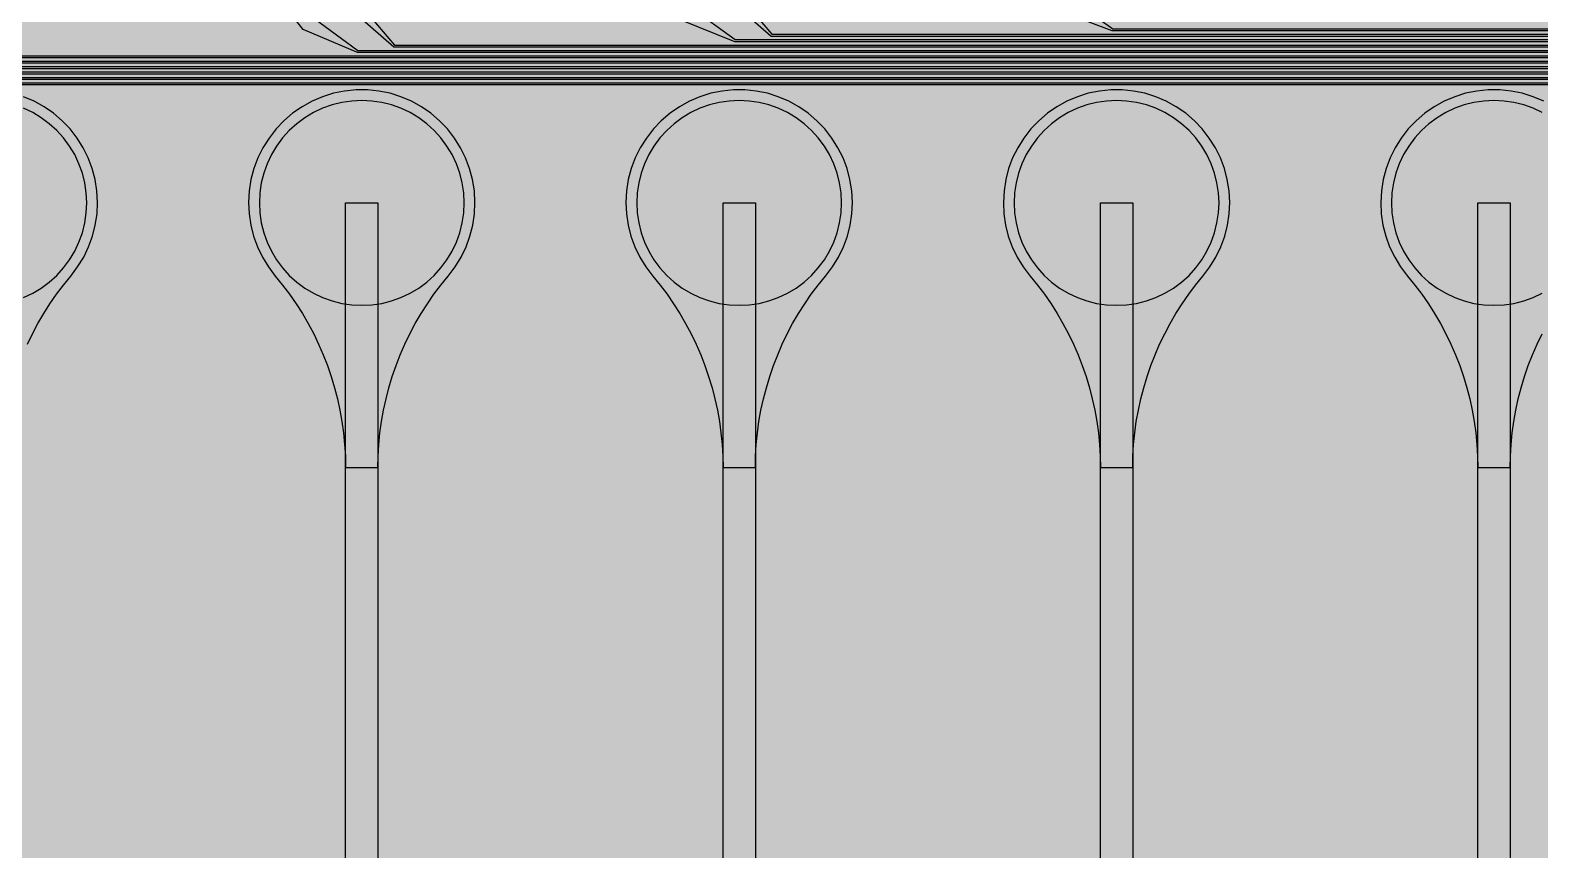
# Model space of a CAD drawing. Header units: metres. Extents: x -7220 to 10980, y -29667 to 1833.
# Drawn here: x 4485 to 5885, y -24753 to -23992 of the extents above; entities that cross this region are included whole.
import ezdxf

# ---------------------------------------------------------------- set-up
doc = ezdxf.new("R2010")
doc.units = ezdxf.units.M
for name, color, linetype in [('Metal1', 4, 'CONTINUOUS'), ('Polyimide', 7, 'CONTINUOUS'), ('Polyimide_Negative', 5, 'CONTINUOUS')]:
    doc.layers.add(name, color=color, linetype=linetype)

msp = doc.modelspace()

# ---------------------------------------------------------------- hatches: boundary and pattern name
at = {"layer": 'Polyimide'}
msp.add_hatch(color=7, dxfattribs=at).paths.add_polyline_path([(4099.4, -13861.6), (4142.6, -14152.8), (4214.2, -14438.4), (4313.4, -14715.5), (4439.2, -14981.7), (4590.6, -15234.2), (4766, -15470.7), (4963.7, -15688.8), (5181.8, -15886.5), (5418.3, -16061.9), (5670.8, -16213.3), (5936.9, -16339.1), (6214.1, -16438.3), (6499.7, -16509.9), (6790.9, -16553.1), (7085, -16567.5), (9980.4, -16567.5), (10058.8, -16571.4), (10136.4, -16582.9), (10212.6, -16601.9), (10286.5, -16628.4), (10357.5, -16662), (10424.8, -16702.3), (10487.9, -16749.1), (10546.1, -16801.8), (10598.8, -16860), (10645.6, -16923), (10685.9, -16990.4), (10719.5, -17061.4), (10745.9, -17135.3), (10765, -17211.4), (10776.5, -17289.1), (10780.4, -17367.5), (10780.4, -21957.3), (10741.6, -22012.9), (10706, -22070.6), (10673.6, -22130.1), (10644.5, -22191.4), (10618.9, -22254.2), (10596.8, -22318.2), (10578.3, -22383.5), (10563.4, -22449.6), (10552.2, -22516.5), (10544.7, -22583.8), (10541, -22651.5), (10541, -22719.3), (10544.7, -22787), (10552.2, -22854.4), (10563.4, -22921.2), (10578.3, -22987.4), (10596.8, -23052.6), (10618.9, -23116.7), (10644.5, -23179.5), (10673.6, -23240.7), (10706, -23300.3), (10741.6, -23357.9), (10780.4, -23413.5), (10780.4, -28667.5), (10776.5, -28745.9), (10765, -28823.6), (10745.9, -28899.7), (10719.5, -28973.6), (10685.9, -29044.6), (10645.6, -29112), (10598.8, -29175), (10546.1, -29233.2), (10487.9, -29285.9), (10424.8, -29332.7), (10357.5, -29373), (10286.5, -29406.6), (10212.6, -29433.1), (10136.4, -29452.1), (10058.8, -29463.6), (9980.4, -29467.5), (-6219.6, -29467.5), (-6298, -29463.6), (-6375.7, -29452.1), (-6451.9, -29433.1), (-6525.8, -29406.6), (-6596.7, -29373), (-6664.1, -29332.7), (-6727.1, -29285.9), (-6785.3, -29233.2), (-6838, -29175), (-6884.8, -29112), (-6925.2, -29044.6), (-6958.7, -28973.6), (-6985.2, -28899.7), (-7004.3, -28823.6), (-7015.8, -28745.9), (-7019.6, -28667.5), (-7019.6, -23426.3), (-6979.4, -23370.1), (-6942.3, -23311.6), (-6908.7, -23251.2), (-6878.5, -23189), (-6851.8, -23125.1), (-6828.8, -23059.9), (-6809.5, -22993.4), (-6794, -22926), (-6782.4, -22857.8), (-6774.6, -22789.1), (-6770.7, -22720), (-6770.7, -22650.8), (-6774.6, -22581.8), (-6782.4, -22513), (-6794, -22444.8), (-6809.5, -22377.4), (-6828.8, -22311), (-6851.8, -22245.7), (-6878.5, -22181.9), (-6908.7, -22119.7), (-6942.3, -22059.2), (-6979.4, -22000.8), (-7019.6, -21944.5), (-7019.6, -17367.5), (-7015.8, -17289.1), (-7004.3, -17211.4), (-6985.2, -17135.3), (-6958.7, -17061.4), (-6925.2, -16990.4), (-6884.8, -16923), (-6838, -16860), (-6785.3, -16801.8), (-6727.1, -16749.1), (-6664.1, -16702.3), (-6596.7, -16662), (-6525.8, -16628.4), (-6451.9, -16601.9), (-6375.7, -16582.9), (-6298, -16571.4), (-6219.6, -16567.5), (-3314, -16567.5), (-3019.9, -16553.1), (-2728.7, -16509.9), (-2443.1, -16438.3), (-2165.9, -16339.1), (-1899.8, -16213.3), (-1647.3, -16061.9), (-1410.8, -15886.5), (-1192.7, -15688.8), (-995, -15470.7), (-819.6, -15234.2), (-668.2, -14981.7), (-542.4, -14715.5), (-443.2, -14438.4), (-371.6, -14152.8), (-328.4, -13861.6), (-314, -13567.5), (-314, -13373.5), (-317.5, -13328.1), (-327.7, -13283.8), (-344.6, -13241.5), (-367.6, -13202.3), (-396.4, -13167), (-430.1, -13136.5), (-468, -13111.4), (-509.3, -13092.3), (-509.3, -13092.3), (-578.2, -13061.3), (-642.2, -13021.2), (-700.3, -12973), (-751.3, -12917.3), (-794.4, -12855.3), (-828.7, -12788.1), (-853.7, -12716.8), (-868.9, -12642.8), (-874, -12567.5), (-868.9, -12492.2), (-853.7, -12418.2), (-828.7, -12346.9), (-794.4, -12279.7), (-751.3, -12217.7), (-700.3, -12162), (-642.2, -12113.8), (-578.2, -12073.7), (-509.3, -12042.7), (-509.3, -12042.7), (-468, -12023.6), (-430.1, -11998.5), (-396.4, -11968), (-367.6, -11932.7), (-344.6, -11893.5), (-327.7, -11851.2), (-317.5, -11806.9), (-314, -11761.5), (-314, -11074.3), (-317.5, -11028.9), (-327.7, -10984.6), (-344.6, -10942.4), (-367.6, -10903.1), (-396.4, -10867.8), (-430.1, -10837.3), (-468, -10812.2), (-509.3, -10793.2), (-509.3, -10793.2), (-578.2, -10762.1), (-642.2, -10722.1), (-700.3, -10673.8), (-751.3, -10618.1), (-794.4, -10556.1), (-828.7, -10488.9), (-853.7, -10417.6), (-868.9, -10343.7), (-874, -10268.3), (-868.9, -10193), (-853.7, -10119), (-828.7, -10047.8), (-794.4, -9980.5), (-751.3, -9918.5), (-700.3, -9862.9), (-642.2, -9814.6), (-578.2, -9774.6), (-509.3, -9743.5), (-509.3, -9743.5), (-468, -9724.5), (-430.1, -9699.4), (-396.4, -9668.8), (-367.6, -9633.5), (-344.6, -9594.3), (-327.7, -9552), (-317.5, -9507.7), (-314, -9462.4), (-314, -8775.1), (-317.5, -8729.8), (-327.7, -8685.5), (-344.6, -8643.2), (-367.6, -8604), (-396.4, -8568.7), (-430.1, -8538.1), (-468, -8513), (-509.3, -8494), (-509.3, -8494), (-578.2, -8462.9), (-642.2, -8422.9), (-700.3, -8374.6), (-751.3, -8319), (-794.4, -8257), (-828.7, -8189.7), (-853.7, -8118.5), (-868.9, -8044.5), (-874, -7969.2), (-868.9, -7893.8), (-853.7, -7819.9), (-828.7, -7748.6), (-794.4, -7681.4), (-751.3, -7619.4), (-700.3, -7563.7), (-642.2, -7515.4), (-578.2, -7475.4), (-509.3, -7444.3), (-509.3, -7444.3), (-468, -7425.3), (-430.1, -7400.2), (-396.4, -7369.7), (-367.6, -7334.4), (-344.6, -7295.1), (-327.7, -7252.9), (-317.5, -7208.6), (-314, -7163.2), (-314, -6476), (-317.5, -6430.6), (-327.7, -6386.3), (-344.6, -6344), (-367.6, -6304.8), (-396.4, -6269.5), (-430.1, -6239), (-468, -6213.9), (-509.3, -6194.8), (-509.3, -6194.8), (-578.2, -6163.8), (-642.2, -6123.7), (-700.3, -6075.5), (-751.3, -6019.8), (-794.4, -5957.8), (-828.7, -5890.6), (-853.7, -5819.3), (-868.9, -5745.3), (-874, -5670), (-868.9, -5594.7), (-853.7, -5520.7), (-828.7, -5449.4), (-794.4, -5382.2), (-751.3, -5320.2), (-700.3, -5264.5), (-642.2, -5216.3), (-578.2, -5176.2), (-509.3, -5145.2), (-509.3, -5145.2), (-468, -5126.1), (-430.1, -5101), (-396.4, -5070.5), (-367.6, -5035.2), (-344.6, -4996), (-327.7, -4953.7), (-317.5, -4909.4), (-314, -4864), (-314, 380), (-314, 1532.5), (-269, 1532.5), (-268.8, 1525.6), (-268.1, 1518.8), (-267, 1512), (-265.4, 1505.3), (-263.4, 1498.7), (-261, 1492.3), (-258.2, 1486.1), (-254.9, 1480), (-251.3, 1474.2), (-247.3, 1468.6), (-242.9, 1463.3), (-238.2, 1458.3), (-233.2, 1453.6), (-227.9, 1449.2), (-222.3, 1445.2), (-216.5, 1441.6), (-210.4, 1438.3), (-204.2, 1435.5), (-197.8, 1433.1), (-191.2, 1431.1), (-184.5, 1429.5), (-177.7, 1428.4), (-170.9, 1427.7), (-164, 1427.5), (-157.1, 1427.7), (-150.3, 1428.4), (-143.5, 1429.5), (-136.8, 1431.1), (-130.2, 1433.1), (-123.8, 1435.5), (-117.6, 1438.3), (-111.5, 1441.6), (-105.7, 1445.2), (-100.1, 1449.2), (-94.8, 1453.6), (-89.8, 1458.3), (-85.1, 1463.3), (-80.7, 1468.6), (-76.7, 1474.2), (-73.1, 1480), (-69.8, 1486.1), (-67, 1492.3), (-64.6, 1498.7), (-62.6, 1505.3), (-61, 1512), (-59.9, 1518.8), (-59.2, 1525.6), (-59, 1532.5), (1786, 1532.5), (3835, 1532.5), (3835.2, 1539), (3835.9, 1545.6), (3836.9, 1552), (3838.4, 1558.4), (3840.3, 1564.6), (3842.6, 1570.8), (3845.3, 1576.7), (3848.4, 1582.5), (3851.9, 1588.1), (3855.7, 1593.4), (3859.8, 1598.4), (3864.3, 1603.2), (3869.1, 1607.7), (3874.1, 1611.8), (3879.4, 1615.6), (3885, 1619.1), (3890.8, 1622.2), (3896.7, 1624.9), (3902.9, 1627.2), (3909.1, 1629.1), (3915.5, 1630.6), (3921.9, 1631.6), (3928.5, 1632.3), (3935, 1632.5), (3941.5, 1632.3), (3948.1, 1631.6), (3954.5, 1630.6), (3960.9, 1629.1), (3967.1, 1627.2), (3973.3, 1624.9), (3979.2, 1622.2), (3985, 1619.1), (3990.6, 1615.6), (3995.9, 1611.8), (4000.9, 1607.7), (4005.7, 1603.2), (4010.2, 1598.4), (4014.3, 1593.4), (4018.1, 1588.1), (4021.6, 1582.5), (4024.7, 1576.7), (4027.4, 1570.8), (4029.7, 1564.6), (4031.6, 1558.4), (4033.1, 1552), (4034.1, 1545.6), (4034.8, 1539), (4035, 1532.5), (4085, 1532.5), (4085, 380), (4085, 330), (4085, -4864), (4088.5, -4909.4), (4098.7, -4953.7), (4115.6, -4996), (4138.6, -5035.2), (4167.4, -5070.5), (4201.1, -5101), (4239, -5126.1), (4280.3, -5145.2), (4280.3, -5145.2), (4349.2, -5176.2), (4413.2, -5216.3), (4471.3, -5264.5), (4522.3, -5320.2), (4565.4, -5382.2), (4599.7, -5449.4), (4624.7, -5520.7), (4639.9, -5594.7), (4645, -5670), (4639.9, -5745.3), (4624.7, -5819.3), (4599.7, -5890.6), (4565.4, -5957.8), (4522.3, -6019.8), (4471.3, -6075.5), (4413.2, -6123.7), (4349.2, -6163.8), (4280.3, -6194.8), (4239, -6213.9), (4201.1, -6239), (4167.4, -6269.5), (4138.6, -6304.8), (4115.6, -6344), (4098.7, -6386.3), (4088.5, -6430.6), (4085, -6476), (4085, -13567.5), (4099.4, -13861.6)])

# ---------------------------------------------------------------- linework, layer by layer
at = {"layer": 'Metal1'}
for points in [[(2308.9, -18191.7), (2308.9, -25271.6), (2338.3, -25301), (9357.5, -25301), (9386.9, -25271.6), (9386.9, -24022.4), (9357.5, -23993), (5488.8, -23993), (5436.8, -23973.3), (5400.3, -23931.6), (5305.4, -23790.9), (5330.3, -23774.1), (5425.2, -23914.8), (5447.8, -23961), (5489.3, -23991), (9358.3, -23991), (9388.9, -24021.6), (9388.9, -25272.4), (9358.3, -25303), (2337.5, -25303), (2306.9, -25272.4), (2306.9, -18191.7)], [(2313.9, -18191.7), (2313.9, -25266.6), (2343.3, -25296), (9352.5, -25296), (9381.9, -25266.6), (9381.9, -24027.4), (9352.5, -23998), (5172.5, -23998), (5138.8, -23968.7), (5127.9, -23816), (5127.9, -23042.5), (5157.9, -23042.5), (5157.9, -23816), (5146.9, -23965.3), (5173.3, -23996), (9353.3, -23996), (9383.9, -24026.6), (9383.9, -25267.4), (9353.3, -25298), (2342.5, -25298), (2311.9, -25267.4), (2311.9, -18191.7)], [(2318.9, -18191.7), (2318.9, -25261.6), (2348.3, -25291), (9347.5, -25291), (9376.9, -25261.6), (9376.9, -24032.4), (9347.5, -24003), (5138.8, -24003), (5087.6, -23982.4), (5047.1, -23933.3), (4955.3, -23790.6), (4980.5, -23774.4), (5072.3, -23917.1), (5098.1, -23971.1), (5139.3, -24001), (9348.3, -24001), (9378.9, -24031.6), (9378.9, -25262.4), (9348.3, -25293), (2347.5, -25293), (2316.9, -25262.4), (2316.9, -18191.7)], [(2323.9, -18191.7), (2323.9, -25256.6), (2353.3, -25286), (9342.5, -25286), (9371.9, -25256.6), (9371.9, -24037.4), (9342.5, -24008), (4822.5, -24008), (4788.8, -23978.7), (4777.9, -23824), (4777.9, -23042.5), (4807.9, -23042.5), (4807.9, -23824), (4796.9, -23975.3), (4823.3, -24006), (9343.3, -24006), (9373.9, -24036.6), (9373.9, -25257.4), (9343.3, -25288), (2352.5, -25288), (2321.9, -25257.4), (2321.9, -18191.7)], [(2328.9, -18191.7), (2328.9, -25251.6), (2358.3, -25281), (9337.5, -25281), (9366.9, -25251.6), (9366.9, -24042.4), (9337.5, -24013), (4788.8, -24013), (4738.4, -23991.7), (4694, -23934.9), (4605.1, -23790.4), (4630.7, -23774.6), (4719.6, -23919.2), (4748.4, -23981.2), (4789.3, -24011), (9338.3, -24011), (9368.9, -24041.6), (9368.9, -25252.4), (9338.3, -25283), (2357.5, -25283), (2326.9, -25252.4), (2326.9, -18191.7)], [(2333.9, -18191.7), (2333.9, -25246.6), (2363.3, -25276), (9332.5, -25276), (9361.9, -25246.6), (9361.9, -24047.4), (9332.5, -24018), (4472.5, -24018), (4438.9, -23988.7), (4427.9, -23832), (4427.9, -23042.5), (4457.9, -23042.5), (4457.9, -23832), (4446.9, -23985.3), (4473.3, -24016), (9333.3, -24016), (9363.9, -24046.6), (9363.9, -25247.4), (9333.3, -25278), (2362.5, -25278), (2331.9, -25247.4), (2331.9, -18191.7)], [(2338.9, -18191.7), (2338.9, -25241.6), (2368.3, -25271), (9327.5, -25271), (9356.9, -25241.6), (9356.9, -24052.4), (9327.5, -24023), (4438.8, -24023), (4389.1, -24001), (4341.1, -23936.3), (4255, -23790.1), (4280.8, -23774.9), (4367, -23921.1), (4398.6, -23991.3), (4439.4, -24021), (9328.3, -24021), (9358.9, -24051.6), (9358.9, -25242.4), (9328.3, -25273), (2367.5, -25273), (2336.9, -25242.4), (2336.9, -18191.7)], [(2343.9, -18191.7), (2343.9, -25236.6), (2373.3, -25266), (9322.5, -25266), (9351.9, -25236.6), (9351.9, -24057.4), (9322.5, -24028), (4122.5, -24028), (4088.9, -23998.6), (4077.9, -23840), (4077.9, -23042.5), (4107.9, -23042.5), (4107.9, -23840), (4096.9, -23995.4), (4123.3, -24026), (9323.3, -24026), (9353.9, -24056.6), (9353.9, -25237.4), (9323.3, -25268), (2372.5, -25268), (2341.9, -25237.4), (2341.9, -18191.7)], [(2348.9, -18191.7), (2348.9, -25231.6), (2378.3, -25261), (9317.5, -25261), (9346.9, -25231.6), (9346.9, -24062.4), (9317.5, -24033), (4088.8, -24033), (4039.7, -24010.4), (3988.4, -23937.6), (3904.8, -23789.9), (3930.9, -23775.1), (4014.5, -23922.8), (4048.9, -24001.4), (4089.4, -24031), (9318.3, -24031), (9348.9, -24061.6), (9348.9, -25232.4), (9318.3, -25263), (2377.5, -25263), (2346.9, -25232.4), (2346.9, -18191.7)], [(2353.9, -18191.7), (2353.9, -25226.6), (2383.3, -25256), (9312.5, -25256), (9341.9, -25226.6), (9341.9, -24067.4), (9312.5, -24038), (3772.5, -24038), (3738.9, -24008.6), (3727.9, -23848), (3727.9, -23042.5), (3757.9, -23042.5), (3757.9, -23848), (3746.8, -24005.4), (3773.3, -24036), (9313.3, -24036), (9343.9, -24066.6), (9343.9, -25227.4), (9313.3, -25258), (2382.5, -25258), (2351.9, -25227.4), (2351.9, -18191.7)], [(2358.9, -18191.7), (2358.9, -25221.6), (2388.3, -25251), (9307.5, -25251), (9336.9, -25221.6), (9336.9, -24072.4), (9307.5, -24043), (3738.8, -24043), (3690.3, -24019.9), (3635.8, -23938.7), (3554.7, -23789.7), (3581.1, -23775.3), (3662.2, -23924.4), (3699.2, -24011.4), (3739.4, -24041), (9308.3, -24041), (9338.9, -24071.6), (9338.9, -25222.4), (9308.3, -25253), (2387.5, -25253), (2356.9, -25222.4), (2356.9, -18191.7)], [(2453.9, -18191.7), (2453.9, -25126.6), (2483.3, -25156), (5812.5, -25156), (5839, -25125.4), (5827.9, -24966), (5827.9, -24152.5), (5857.9, -24152.5), (5857.9, -24966), (5846.8, -25128.6), (5813.3, -25158), (2482.5, -25158), (2451.9, -25127.4), (2451.9, -18191.7)], [(2463.9, -18191.7), (2463.9, -25116.6), (2493.3, -25146), (5462.5, -25146), (5488.9, -25115.4), (5477.9, -24958), (5477.9, -24152.5), (5507.9, -24152.5), (5507.9, -24958), (5496.8, -25118.6), (5463.3, -25148), (2492.5, -25148), (2461.9, -25117.4), (2461.9, -18191.7)], [(2473.9, -18191.7), (2473.9, -25106.6), (2503.3, -25136), (5112.5, -25136), (5138.9, -25105.4), (5127.9, -24950), (5127.9, -24152.5), (5157.9, -24152.5), (5157.9, -24950), (5146.9, -25108.6), (5113.3, -25138), (2502.5, -25138), (2471.9, -25107.4), (2471.9, -18191.7)], [(2483.9, -18191.7), (2483.9, -25096.6), (2513.3, -25126), (4762.5, -25126), (4788.9, -25095.3), (4777.9, -24942), (4777.9, -24152.5), (4807.9, -24152.5), (4807.9, -24942), (4796.9, -25098.7), (4763.3, -25128), (2512.5, -25128), (2481.9, -25097.4), (2481.9, -18191.7)], [(5889, -24058.2), (5879.2, -24054), (5869.1, -24050.8), (5858.7, -24048.7), (5848.2, -24047.6), (5837.6, -24047.6), (5827, -24048.7), (5816.6, -24050.8), (5806.5, -24054), (5796.8, -24058.2), (5787.5, -24063.3), (5778.8, -24069.3), (5770.7, -24076.2), (5763.4, -24083.9), (5756.9, -24092.3), (5751.2, -24101.3), (5746.5, -24110.8), (5742.8, -24120.7), (5740.1, -24130.9), (5738.5, -24141.4), (5737.9, -24152), (5738.4, -24162.6), (5739.9, -24173.1), (5742.5, -24183.4), (5746.1, -24193.3), (5750.8, -24202.9), (5756.3, -24211.9), (5762.7, -24220.4), (5769.5, -24228.7), (5776, -24237.3), (5782.1, -24246.1), (5787.8, -24255.1), (5793.2, -24264.4), (5798.3, -24273.9), (5802.9, -24283.6), (5807.2, -24293.4), (5811.1, -24303.4), (5814.6, -24313.6), (5817.7, -24323.9), (5820.4, -24334.2), (5822.7, -24344.7), (5824.5, -24355.3), (5826, -24365.9), (5827, -24376.6), (5827.7, -24387.3), (5827.9, -24398.1), (5857.9, -24398.1), (5857.9, -24398.1), (5858.1, -24387.3), (5858.7, -24376.6), (5859.8, -24365.9), (5861.2, -24355.3), (5863.1, -24344.7), (5865.4, -24334.2), (5868.1, -24323.9), (5871.2, -24313.6), (5874.7, -24303.4), (5878.6, -24293.4), (5882.8, -24283.6), (5887.5, -24273.9)], [(4482.8, -24283.6), (4487.5, -24273.9), (4492.5, -24264.4), (4497.9, -24255.1), (4503.7, -24246.1), (4509.8, -24237.3), (4516.2, -24228.7), (4523, -24220.4), (4529.4, -24211.9), (4535, -24202.9), (4539.6, -24193.3), (4543.2, -24183.4), (4545.8, -24173.1), (4547.4, -24162.6), (4547.9, -24152), (4547.3, -24141.4), (4545.6, -24130.9), (4542.9, -24120.7), (4539.2, -24110.8), (4534.5, -24101.3), (4528.9, -24092.3), (4522.4, -24083.9), (4515, -24076.2), (4507, -24069.3), (4498.3, -24063.3), (4489, -24058.2), (4479.2, -24054)]]:
    msp.add_lwpolyline(points, dxfattribs=at)
for points in [[(4807.9, -24398.1), (4808.1, -24387.3), (4808.7, -24376.6), (4809.8, -24365.9), (4811.2, -24355.3), (4813.1, -24344.7), (4815.4, -24334.2), (4818.1, -24323.9), (4821.2, -24313.6), (4824.7, -24303.4), (4828.6, -24293.4), (4832.8, -24283.6), (4837.5, -24273.9), (4842.5, -24264.4), (4847.9, -24255.1), (4853.7, -24246.1), (4859.8, -24237.3), (4866.2, -24228.7), (4873, -24220.4), (4879.4, -24211.9), (4885, -24202.9), (4889.6, -24193.3), (4893.2, -24183.4), (4895.8, -24173.1), (4897.4, -24162.6), (4897.9, -24152), (4897.3, -24141.4), (4895.6, -24130.9), (4892.9, -24120.7), (4889.2, -24110.8), (4884.5, -24101.3), (4878.9, -24092.3), (4872.4, -24083.9), (4865, -24076.2), (4857, -24069.3), (4848.3, -24063.3), (4839, -24058.2), (4829.2, -24054), (4819.1, -24050.8), (4808.7, -24048.7), (4798.2, -24047.6), (4787.6, -24047.6), (4777, -24048.7), (4766.6, -24050.8), (4756.5, -24054), (4746.8, -24058.2), (4737.5, -24063.3), (4728.8, -24069.3), (4720.7, -24076.2), (4713.4, -24083.9), (4706.9, -24092.3), (4701.2, -24101.3), (4696.5, -24110.8), (4692.8, -24120.7), (4690.1, -24130.9), (4688.5, -24141.4), (4687.9, -24152), (4688.4, -24162.6), (4689.9, -24173.1), (4692.5, -24183.4), (4696.1, -24193.3), (4700.8, -24202.9), (4706.3, -24211.9), (4712.7, -24220.4), (4719.5, -24228.7), (4726, -24237.3), (4732.1, -24246.1), (4737.8, -24255.1), (4743.2, -24264.4), (4748.3, -24273.9), (4752.9, -24283.6), (4757.2, -24293.4), (4761.1, -24303.4), (4764.6, -24313.6), (4767.7, -24323.9), (4770.4, -24334.2), (4772.7, -24344.7), (4774.5, -24355.3), (4776, -24365.9), (4777, -24376.6), (4777.7, -24387.3), (4777.9, -24398.1), (4807.9, -24398.1)], [(5157.9, -24398.1), (5158.1, -24387.3), (5158.7, -24376.6), (5159.8, -24365.9), (5161.2, -24355.3), (5163.1, -24344.7), (5165.4, -24334.2), (5168.1, -24323.9), (5171.2, -24313.6), (5174.7, -24303.4), (5178.6, -24293.4), (5182.8, -24283.6), (5187.5, -24273.9), (5192.5, -24264.4), (5197.9, -24255.1), (5203.7, -24246.1), (5209.8, -24237.3), (5216.2, -24228.7), (5223, -24220.4), (5229.4, -24211.9), (5235, -24202.9), (5239.6, -24193.3), (5243.2, -24183.4), (5245.8, -24173.1), (5247.4, -24162.6), (5247.9, -24152), (5247.3, -24141.4), (5245.6, -24130.9), (5242.9, -24120.7), (5239.2, -24110.8), (5234.5, -24101.3), (5228.9, -24092.3), (5222.4, -24083.9), (5215, -24076.2), (5207, -24069.3), (5198.3, -24063.3), (5189, -24058.2), (5179.2, -24054), (5169.1, -24050.8), (5158.7, -24048.7), (5148.2, -24047.6), (5137.6, -24047.6), (5127, -24048.7), (5116.6, -24050.8), (5106.5, -24054), (5096.8, -24058.2), (5087.5, -24063.3), (5078.8, -24069.3), (5070.7, -24076.2), (5063.4, -24083.9), (5056.9, -24092.3), (5051.2, -24101.3), (5046.5, -24110.8), (5042.8, -24120.7), (5040.1, -24130.9), (5038.5, -24141.4), (5037.9, -24152), (5038.4, -24162.6), (5039.9, -24173.1), (5042.5, -24183.4), (5046.1, -24193.3), (5050.8, -24202.9), (5056.3, -24211.9), (5062.7, -24220.4), (5069.5, -24228.7), (5076, -24237.3), (5082.1, -24246.1), (5087.8, -24255.1), (5093.2, -24264.4), (5098.3, -24273.9), (5102.9, -24283.6), (5107.2, -24293.4), (5111.1, -24303.4), (5114.6, -24313.6), (5117.7, -24323.9), (5120.4, -24334.2), (5122.7, -24344.7), (5124.5, -24355.3), (5126, -24365.9), (5127, -24376.6), (5127.7, -24387.3), (5127.9, -24398.1), (5157.9, -24398.1)], [(5507.9, -24398.1), (5508.1, -24387.3), (5508.7, -24376.6), (5509.8, -24365.9), (5511.2, -24355.3), (5513.1, -24344.7), (5515.4, -24334.2), (5518.1, -24323.9), (5521.2, -24313.6), (5524.7, -24303.4), (5528.6, -24293.4), (5532.8, -24283.6), (5537.5, -24273.9), (5542.5, -24264.4), (5547.9, -24255.1), (5553.7, -24246.1), (5559.8, -24237.3), (5566.2, -24228.7), (5573, -24220.4), (5579.4, -24211.9), (5585, -24202.9), (5589.6, -24193.3), (5593.2, -24183.4), (5595.8, -24173.1), (5597.4, -24162.6), (5597.9, -24152), (5597.3, -24141.4), (5595.6, -24130.9), (5592.9, -24120.7), (5589.2, -24110.8), (5584.5, -24101.3), (5578.9, -24092.3), (5572.4, -24083.9), (5565, -24076.2), (5557, -24069.3), (5548.3, -24063.3), (5539, -24058.2), (5529.2, -24054), (5519.1, -24050.8), (5508.7, -24048.7), (5498.2, -24047.6), (5487.6, -24047.6), (5477, -24048.7), (5466.6, -24050.8), (5456.5, -24054), (5446.8, -24058.2), (5437.5, -24063.3), (5428.8, -24069.3), (5420.7, -24076.2), (5413.4, -24083.9), (5406.9, -24092.3), (5401.2, -24101.3), (5396.5, -24110.8), (5392.8, -24120.7), (5390.1, -24130.9), (5388.5, -24141.4), (5387.9, -24152), (5388.4, -24162.6), (5389.9, -24173.1), (5392.5, -24183.4), (5396.1, -24193.3), (5400.8, -24202.9), (5406.3, -24211.9), (5412.7, -24220.4), (5419.5, -24228.7), (5426, -24237.3), (5432.1, -24246.1), (5437.8, -24255.1), (5443.2, -24264.4), (5448.3, -24273.9), (5452.9, -24283.6), (5457.2, -24293.4), (5461.1, -24303.4), (5464.6, -24313.6), (5467.7, -24323.9), (5470.4, -24334.2), (5472.7, -24344.7), (5474.5, -24355.3), (5476, -24365.9), (5477, -24376.6), (5477.7, -24387.3), (5477.9, -24398.1), (5507.9, -24398.1)]]:
    msp.add_lwpolyline(points, close=True, dxfattribs=at)
at = {"layer": 'Polyimide_Negative'}
for points in [[(4479.2, -24240.3), (4487.7, -24236.3), (4495.7, -24231.5), (4503.1, -24225.9), (4510.1, -24219.7), (4516.3, -24212.8), (4521.9, -24205.3), (4526.7, -24197.3), (4530.6, -24188.9), (4533.8, -24180.1), (4536, -24171), (4537.4, -24161.8), (4537.9, -24152.5), (4537.9, -24152.5), (4537.4, -24143.2), (4536, -24134), (4533.8, -24124.9), (4530.6, -24116.1), (4526.7, -24107.7), (4521.9, -24099.7), (4516.3, -24092.2), (4510.1, -24085.3), (4503.1, -24079.1), (4495.7, -24073.5), (4487.7, -24068.7), (4479.2, -24064.7)], [(5887.7, -24068.7), (5879.2, -24064.7), (5870.5, -24061.6), (5861.4, -24059.3), (5852.2, -24058), (5842.9, -24057.5), (5833.6, -24058), (5824.3, -24059.3), (5815.3, -24061.6), (5806.5, -24064.7), (5798.1, -24068.7), (5790.1, -24073.5), (5782.6, -24079.1), (5775.7, -24085.3), (5769.4, -24092.2), (5763.9, -24099.7), (5759.1, -24107.7), (5755.1, -24116.1), (5752, -24124.9), (5749.7, -24134), (5748.3, -24143.2), (5747.9, -24152.5), (5748.3, -24161.8), (5749.7, -24171), (5752, -24180.1), (5755.1, -24188.9), (5759.1, -24197.3), (5763.9, -24205.3), (5769.4, -24212.8), (5775.7, -24219.7), (5782.6, -24225.9), (5790.1, -24231.5), (5798.1, -24236.3), (5806.5, -24240.3), (5815.3, -24243.4), (5824.3, -24245.7), (5833.6, -24247), (5842.9, -24247.5), (5852.2, -24247), (5861.4, -24245.7), (5870.5, -24243.4), (5879.2, -24240.3), (5887.7, -24236.3)]]:
    msp.add_lwpolyline(points, dxfattribs=at)
for points in [[(4887.9, -24152.5), (4887.4, -24143.2), (4886, -24134), (4883.8, -24124.9), (4880.6, -24116.1), (4876.7, -24107.7), (4871.9, -24099.7), (4866.3, -24092.2), (4860.1, -24085.3), (4853.1, -24079.1), (4845.7, -24073.5), (4837.7, -24068.7), (4829.2, -24064.7), (4820.5, -24061.6), (4811.4, -24059.3), (4802.2, -24058), (4792.9, -24057.5), (4783.6, -24058), (4774.3, -24059.3), (4765.3, -24061.6), (4756.5, -24064.7), (4748.1, -24068.7), (4740.1, -24073.5), (4732.6, -24079.1), (4725.7, -24085.3), (4719.4, -24092.2), (4713.9, -24099.7), (4709.1, -24107.7), (4705.1, -24116.1), (4702, -24124.9), (4699.7, -24134), (4698.3, -24143.2), (4697.9, -24152.5), (4698.3, -24161.8), (4699.7, -24171), (4702, -24180.1), (4705.1, -24188.9), (4709.1, -24197.3), (4713.9, -24205.3), (4719.4, -24212.8), (4725.7, -24219.7), (4732.6, -24225.9), (4740.1, -24231.5), (4748.1, -24236.3), (4756.5, -24240.3), (4765.3, -24243.4), (4774.3, -24245.7), (4783.6, -24247), (4792.9, -24247.5), (4802.2, -24247), (4811.4, -24245.7), (4820.5, -24243.4), (4829.2, -24240.3), (4837.7, -24236.3), (4845.7, -24231.5), (4853.1, -24225.9), (4860.1, -24219.7), (4866.3, -24212.8), (4871.9, -24205.3), (4876.7, -24197.3), (4880.6, -24188.9), (4883.8, -24180.1), (4886, -24171), (4887.4, -24161.8), (4887.9, -24152.5)], [(5237.9, -24152.5), (5237.4, -24143.2), (5236, -24134), (5233.8, -24124.9), (5230.6, -24116.1), (5226.7, -24107.7), (5221.9, -24099.7), (5216.3, -24092.2), (5210.1, -24085.3), (5203.1, -24079.1), (5195.7, -24073.5), (5187.7, -24068.7), (5179.2, -24064.7), (5170.5, -24061.6), (5161.4, -24059.3), (5152.2, -24058), (5142.9, -24057.5), (5133.6, -24058), (5124.3, -24059.3), (5115.3, -24061.6), (5106.5, -24064.7), (5098.1, -24068.7), (5090.1, -24073.5), (5082.6, -24079.1), (5075.7, -24085.3), (5069.4, -24092.2), (5063.9, -24099.7), (5059.1, -24107.7), (5055.1, -24116.1), (5052, -24124.9), (5049.7, -24134), (5048.3, -24143.2), (5047.9, -24152.5), (5048.3, -24161.8), (5049.7, -24171), (5052, -24180.1), (5055.1, -24188.9), (5059.1, -24197.3), (5063.9, -24205.3), (5069.4, -24212.8), (5075.7, -24219.7), (5082.6, -24225.9), (5090.1, -24231.5), (5098.1, -24236.3), (5106.5, -24240.3), (5115.3, -24243.4), (5124.3, -24245.7), (5133.6, -24247), (5142.9, -24247.5), (5152.2, -24247), (5161.4, -24245.7), (5170.5, -24243.4), (5179.2, -24240.3), (5187.7, -24236.3), (5195.7, -24231.5), (5203.1, -24225.9), (5210.1, -24219.7), (5216.3, -24212.8), (5221.9, -24205.3), (5226.7, -24197.3), (5230.6, -24188.9), (5233.8, -24180.1), (5236, -24171), (5237.4, -24161.8), (5237.9, -24152.5)], [(5587.9, -24152.5), (5587.4, -24143.2), (5586, -24134), (5583.8, -24124.9), (5580.6, -24116.1), (5576.7, -24107.7), (5571.9, -24099.7), (5566.3, -24092.2), (5560.1, -24085.3), (5553.1, -24079.1), (5545.7, -24073.5), (5537.7, -24068.7), (5529.2, -24064.7), (5520.5, -24061.6), (5511.4, -24059.3), (5502.2, -24058), (5492.9, -24057.5), (5483.6, -24058), (5474.3, -24059.3), (5465.3, -24061.6), (5456.5, -24064.7), (5448.1, -24068.7), (5440.1, -24073.5), (5432.6, -24079.1), (5425.7, -24085.3), (5419.4, -24092.2), (5413.9, -24099.7), (5409.1, -24107.7), (5405.1, -24116.1), (5402, -24124.9), (5399.7, -24134), (5398.3, -24143.2), (5397.9, -24152.5), (5398.3, -24161.8), (5399.7, -24171), (5402, -24180.1), (5405.1, -24188.9), (5409.1, -24197.3), (5413.9, -24205.3), (5419.4, -24212.8), (5425.7, -24219.7), (5432.6, -24225.9), (5440.1, -24231.5), (5448.1, -24236.3), (5456.5, -24240.3), (5465.3, -24243.4), (5474.3, -24245.7), (5483.6, -24247), (5492.9, -24247.5), (5502.2, -24247), (5511.4, -24245.7), (5520.5, -24243.4), (5529.2, -24240.3), (5537.7, -24236.3), (5545.7, -24231.5), (5553.1, -24225.9), (5560.1, -24219.7), (5566.3, -24212.8), (5571.9, -24205.3), (5576.7, -24197.3), (5580.6, -24188.9), (5583.8, -24180.1), (5586, -24171), (5587.4, -24161.8), (5587.9, -24152.5)]]:
    msp.add_lwpolyline(points, close=True, dxfattribs=at)

doc.saveas('drawing.dxf')
